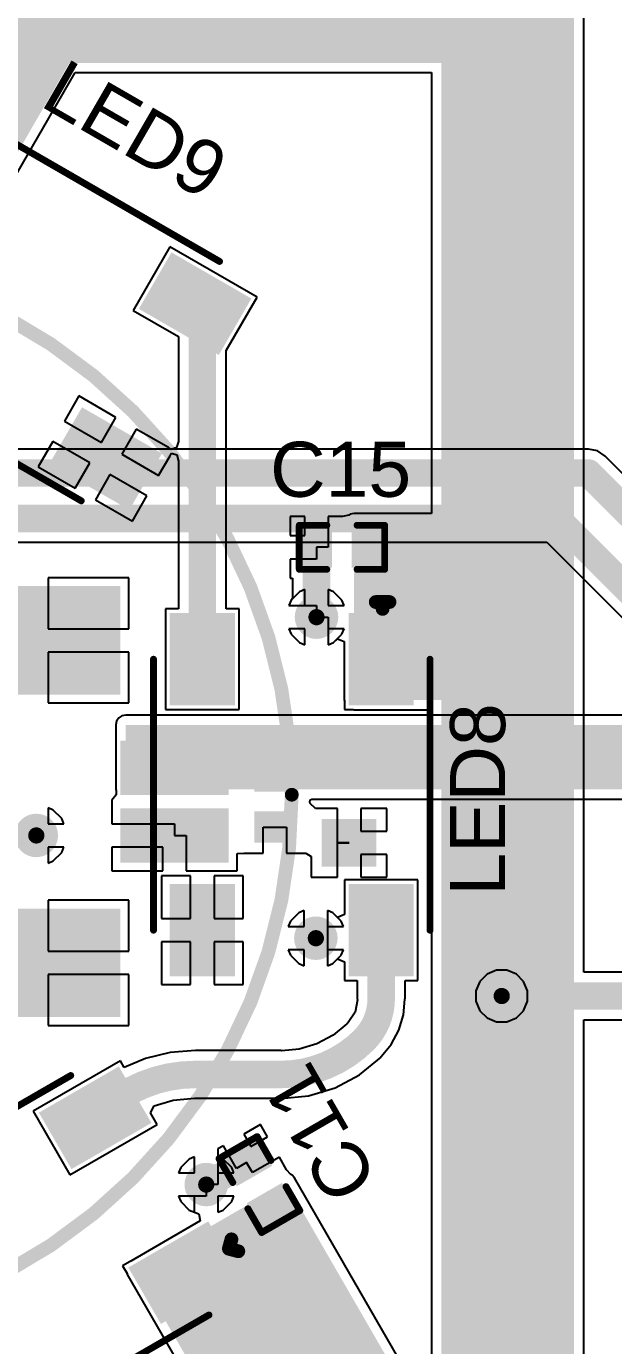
# Model space of a CAD drawing. Header units: millimetres. Extents: x -0.2 to 3.71, y -0.88 to 2.79.
# Drawn here: x 1.776 to 2.202, y 0.584 to 1.542 of the extents above; entities that cross this region are included whole.
import ezdxf

# ---------------------------------------------------------------- set-up
doc = ezdxf.new("R2010")
doc.units = ezdxf.units.MM
doc.header["$MEASUREMENT"] = 0
for name, color, linetype in [('BottomLayer', 5, 'Continuous'), ('BottomPaste', 16, 'Continuous'), ('BottomSolder', 6, 'Continuous'), ('Mechanical1', 6, 'Continuous'), ('TopLayer', 1, 'Continuous'), ('TopOverlay', 2, 'Continuous'), ('TopPaste', 8, 'Continuous'), ('TopSolder', 216, 'Continuous'), ('ViaHoleLayer', 16, 'Continuous')]:
    doc.layers.add(name, color=color, linetype=linetype)
doc.styles.add('Arial', font='', dxfattribs={"height": 0.2})
doc.styles.get('Arial').set_extended_font_data('Arial')

# ---------------------------------------------------------------- blocks, each defined once
blk = doc.blocks.new('WS2812B_XF02_W_27')
at = {"layer": 'TopLayer'}
for points in [[(-0.12795, 0.08465), (-0.0689, 0.08465), (-0.0689, 0.04528), (-0.12795, 0.04528)], [(0.12795, 0.04528), (0.0689, 0.04528), (0.0689, 0.08465), (0.12795, 0.08465)], [(-0.12795, -0.04528), (-0.0689, -0.04528), (-0.0689, -0.08465), (-0.12795, -0.08465)], [(0.0689, -0.04528), (0.12795, -0.04528), (0.12795, -0.08465), (0.0689, -0.08465)]]:
    blk.add_hatch(color=1, dxfattribs=at).paths.add_polyline_path(points)
at = {"layer": 'TopPaste'}
for points in [[(-0.12795, 0.08465), (-0.0689, 0.08465), (-0.0689, 0.04528), (-0.12795, 0.04528)], [(0.12795, 0.04528), (0.0689, 0.04528), (0.0689, 0.08465), (0.12795, 0.08465)], [(-0.12795, -0.04528), (-0.0689, -0.04528), (-0.0689, -0.08465), (-0.12795, -0.08465)], [(0.0689, -0.04528), (0.12795, -0.04528), (0.12795, -0.08465), (0.0689, -0.08465)]]:
    blk.add_hatch(color=8, dxfattribs=at).paths.add_polyline_path(points)
at = {"layer": 'TopSolder'}
for points in [[(-0.13195, 0.08865), (-0.0649, 0.08865), (-0.0649, 0.04128), (-0.13195, 0.04128)], [(0.13195, 0.04128), (0.0649, 0.04128), (0.0649, 0.08865), (0.13195, 0.08865)], [(-0.13195, -0.04128), (-0.0649, -0.04128), (-0.0649, -0.08865), (-0.13195, -0.08865)], [(0.0649, -0.04128), (0.13195, -0.04128), (0.13195, -0.08865), (0.0649, -0.08865)]]:
    blk.add_hatch(color=216, dxfattribs=at).paths.add_polyline_path(points)
at = {"layer": 'TopOverlay'}
for points, const_width in [([(-0.09843, 0.10043), (0.09843, 0.10043)], 0.005), ([(-0.14, 0.061), (-0.14, 0.071)], 0.01), ([(-0.14, 0.071), (-0.135, 0.066)], 0.01), ([(-0.14, 0.061), (-0.135, 0.066)], 0.01), ([(-0.09843, -0.10043), (0.09843, -0.10043)], 0.005)]:
    blk.add_lwpolyline(points, dxfattribs=dict(at, const_width=const_width))
for points, const_width in [([(-0.09968, 0.10043, 1), (-0.09718, 0.10043, 1)], 0.0025), ([(0.09718, 0.10043, 1), (0.09968, 0.10043, 1)], 0.0025), ([(-0.1425, 0.071, 1), (-0.1375, 0.071, 1)], 0.005), ([(-0.1425, 0.071, 1), (-0.1375, 0.071, 1)], 0.005), ([(-0.1375, 0.066, 1), (-0.1325, 0.066, 1)], 0.005), ([(-0.1375, 0.066, 1), (-0.1325, 0.066, 1)], 0.005), ([(-0.1425, 0.061, 1), (-0.1375, 0.061, 1)], 0.005), ([(-0.1425, 0.061, 1), (-0.1375, 0.061, 1)], 0.005), ([(-0.09968, -0.10043, 1), (-0.09718, -0.10043, 1)], 0.0025), ([(0.09718, -0.10043, 1), (0.09968, -0.10043, 1)], 0.0025)]:
    blk.add_lwpolyline(points, format="xyb", close=True, dxfattribs=dict(at, const_width=const_width))
blk = doc.blocks.new('WS2812B_XF02_W_28')
at = {"layer": 'TopLayer'}
for points in [[(-0.12795, 0.08465), (-0.0689, 0.08465), (-0.0689, 0.04528), (-0.12795, 0.04528)], [(0.12795, 0.04528), (0.0689, 0.04528), (0.0689, 0.08465), (0.12795, 0.08465)], [(-0.12795, -0.04528), (-0.0689, -0.04528), (-0.0689, -0.08465), (-0.12795, -0.08465)], [(0.0689, -0.04528), (0.12795, -0.04528), (0.12795, -0.08465), (0.0689, -0.08465)]]:
    blk.add_hatch(color=1, dxfattribs=at).paths.add_polyline_path(points)
at = {"layer": 'TopPaste'}
for points in [[(-0.12795, 0.08465), (-0.0689, 0.08465), (-0.0689, 0.04528), (-0.12795, 0.04528)], [(0.12795, 0.04528), (0.0689, 0.04528), (0.0689, 0.08465), (0.12795, 0.08465)], [(-0.12795, -0.04528), (-0.0689, -0.04528), (-0.0689, -0.08465), (-0.12795, -0.08465)], [(0.0689, -0.04528), (0.12795, -0.04528), (0.12795, -0.08465), (0.0689, -0.08465)]]:
    blk.add_hatch(color=8, dxfattribs=at).paths.add_polyline_path(points)
at = {"layer": 'TopSolder'}
for points in [[(-0.13195, 0.08865), (-0.0649, 0.08865), (-0.0649, 0.04128), (-0.13195, 0.04128)], [(0.13195, 0.04128), (0.0649, 0.04128), (0.0649, 0.08865), (0.13195, 0.08865)], [(-0.13195, -0.04128), (-0.0649, -0.04128), (-0.0649, -0.08865), (-0.13195, -0.08865)], [(0.0649, -0.04128), (0.13195, -0.04128), (0.13195, -0.08865), (0.0649, -0.08865)]]:
    blk.add_hatch(color=216, dxfattribs=at).paths.add_polyline_path(points)
at = {"layer": 'TopOverlay'}
for points, const_width in [([(0.09843, 0.10043), (-0.09843, 0.10043)], 0.005), ([(-0.135, 0.066), (-0.14, 0.071)], 0.01), ([(-0.14, 0.061), (-0.14, 0.071)], 0.01), ([(-0.14, 0.061), (-0.135, 0.066)], 0.01), ([(0.09843, -0.10043), (-0.09843, -0.10043)], 0.005)]:
    blk.add_lwpolyline(points, dxfattribs=dict(at, const_width=const_width))
for points, const_width in [([(-0.09968, 0.10043, 1), (-0.09718, 0.10043, 1)], 0.0025), ([(0.09718, 0.10043, 1), (0.09968, 0.10043, 1)], 0.0025), ([(-0.1425, 0.071, 1), (-0.1375, 0.071, 1)], 0.005), ([(-0.1425, 0.071, 1), (-0.1375, 0.071, 1)], 0.005), ([(-0.1375, 0.066, 1), (-0.1325, 0.066, 1)], 0.005), ([(-0.1375, 0.066, 1), (-0.1325, 0.066, 1)], 0.005), ([(-0.1425, 0.061, 1), (-0.1375, 0.061, 1)], 0.005), ([(-0.1425, 0.061, 1), (-0.1375, 0.061, 1)], 0.005), ([(-0.09968, -0.10043, 1), (-0.09718, -0.10043, 1)], 0.0025), ([(0.09718, -0.10043, 1), (0.09968, -0.10043, 1)], 0.0025)]:
    blk.add_lwpolyline(points, format="xyb", close=True, dxfattribs=dict(at, const_width=const_width))
blk = doc.blocks.new('WS2812B_XF02_W_29')
at = {"layer": 'TopLayer'}
for points in [[(-0.12795, 0.08465), (-0.0689, 0.08465), (-0.0689, 0.04528), (-0.12795, 0.04528)], [(0.12795, 0.04528), (0.0689, 0.04528), (0.0689, 0.08465), (0.12795, 0.08465)], [(-0.12795, -0.04528), (-0.0689, -0.04528), (-0.0689, -0.08465), (-0.12795, -0.08465)], [(0.0689, -0.04528), (0.12795, -0.04528), (0.12795, -0.08465), (0.0689, -0.08465)]]:
    blk.add_hatch(color=1, dxfattribs=at).paths.add_polyline_path(points)
at = {"layer": 'TopPaste'}
for points in [[(-0.12795, 0.08465), (-0.0689, 0.08465), (-0.0689, 0.04528), (-0.12795, 0.04528)], [(0.12795, 0.04528), (0.0689, 0.04528), (0.0689, 0.08465), (0.12795, 0.08465)], [(-0.12795, -0.04528), (-0.0689, -0.04528), (-0.0689, -0.08465), (-0.12795, -0.08465)], [(0.0689, -0.04528), (0.12795, -0.04528), (0.12795, -0.08465), (0.0689, -0.08465)]]:
    blk.add_hatch(color=8, dxfattribs=at).paths.add_polyline_path(points)
at = {"layer": 'TopSolder'}
for points in [[(-0.13195, 0.08865), (-0.0649, 0.08865), (-0.0649, 0.04128), (-0.13195, 0.04128)], [(0.13195, 0.04128), (0.0649, 0.04128), (0.0649, 0.08865), (0.13195, 0.08865)], [(-0.13195, -0.04128), (-0.0649, -0.04128), (-0.0649, -0.08865), (-0.13195, -0.08865)], [(0.0649, -0.04128), (0.13195, -0.04128), (0.13195, -0.08865), (0.0649, -0.08865)]]:
    blk.add_hatch(color=216, dxfattribs=at).paths.add_polyline_path(points)
at = {"layer": 'TopOverlay'}
for points, const_width in [([(0.09843, 0.10043), (-0.09843, 0.10043)], 0.005), ([(-0.135, 0.066), (-0.14, 0.071)], 0.01), ([(-0.14, 0.061), (-0.14, 0.071)], 0.01), ([(-0.135, 0.066), (-0.14, 0.061)], 0.01), ([(0.09843, -0.10043), (-0.09843, -0.10043)], 0.005)]:
    blk.add_lwpolyline(points, dxfattribs=dict(at, const_width=const_width))
for points, const_width in [([(-0.09968, 0.10043, 1), (-0.09718, 0.10043, 1)], 0.0025), ([(0.09718, 0.10043, 1), (0.09968, 0.10043, 1)], 0.0025), ([(-0.1425, 0.071, 1), (-0.1375, 0.071, 1)], 0.005), ([(-0.1425, 0.071, 1), (-0.1375, 0.071, 1)], 0.005), ([(-0.1375, 0.066, 1), (-0.1325, 0.066, 1)], 0.005), ([(-0.1375, 0.066, 1), (-0.1325, 0.066, 1)], 0.005), ([(-0.1425, 0.061, 1), (-0.1375, 0.061, 1)], 0.005), ([(-0.1425, 0.061, 1), (-0.1375, 0.061, 1)], 0.005), ([(-0.09968, -0.10043, 1), (-0.09718, -0.10043, 1)], 0.0025), ([(0.09718, -0.10043, 1), (0.09968, -0.10043, 1)], 0.0025)]:
    blk.add_lwpolyline(points, format="xyb", close=True, dxfattribs=dict(at, const_width=const_width))
blk = doc.blocks.new('1_25_2PWB_B_36')
at = {"layer": 'BottomLayer'}
for points in [[(-0.15256, 0.10728), (-0.08169, 0.10728), (-0.08169, -0.00689), (-0.15256, -0.00689)], [(0.15256, -0.00689), (0.08169, -0.00689), (0.08169, 0.10728), (0.15256, 0.10728)], [(-0.04035, -0.01476), (-0.00886, -0.01476), (-0.00886, -0.08563), (-0.04035, -0.08563)], [(0.00886, -0.01476), (0.04035, -0.01476), (0.04035, -0.08563), (0.00886, -0.08563)]]:
    blk.add_hatch(color=5, dxfattribs=at).paths.add_polyline_path(points)
at = {"layer": 'BottomPaste'}
for points in [[(-0.15256, 0.10728), (-0.08169, 0.10728), (-0.08169, -0.00689), (-0.15256, -0.00689)], [(0.15256, -0.00689), (0.08169, -0.00689), (0.08169, 0.10728), (0.15256, 0.10728)], [(-0.04035, -0.01476), (-0.00886, -0.01476), (-0.00886, -0.08563), (-0.04035, -0.08563)], [(0.00886, -0.01476), (0.04035, -0.01476), (0.04035, -0.08563), (0.00886, -0.08563)]]:
    blk.add_hatch(color=16, dxfattribs=at).paths.add_polyline_path(points)
at = {"layer": 'BottomSolder'}
for points in [[(-0.15656, 0.11128), (-0.07769, 0.11128), (-0.07769, -0.01089), (-0.15656, -0.01089)], [(0.15656, -0.01089), (0.07769, -0.01089), (0.07769, 0.11128), (0.15656, 0.11128)], [(-0.04435, -0.01076), (-0.00486, -0.01076), (-0.00486, -0.08963), (-0.04435, -0.08963)], [(0.00486, -0.01076), (0.04435, -0.01076), (0.04435, -0.08963), (0.00486, -0.08963)]]:
    blk.add_hatch(color=6, dxfattribs=at).paths.add_polyline_path(points)
blk = doc.blocks.new('C___0402_47')
at = {"layer": 'TopLayer'}
for points in [[(-0.0275, -0.0125), (-0.0275, 0.0125), (-0.0095, 0.0125), (-0.0095, -0.0125)], [(0.0095, -0.0125), (0.0095, 0.0125), (0.0275, 0.0125), (0.0275, -0.0125)]]:
    blk.add_hatch(color=1, dxfattribs=at).paths.add_polyline_path(points)
at = {"layer": 'TopPaste'}
for points in [[(-0.0275, -0.0125), (-0.0275, 0.0125), (-0.0095, 0.0125), (-0.0095, -0.0125)], [(0.0095, -0.0125), (0.0095, 0.0125), (0.0275, 0.0125), (0.0275, -0.0125)]]:
    blk.add_hatch(color=8, dxfattribs=at).paths.add_polyline_path(points)
at = {"layer": 'TopSolder'}
for points in [[(-0.02986, -0.01486), (-0.02986, 0.01486), (-0.00714, 0.01486), (-0.00714, -0.01486)], [(0.00714, -0.01486), (0.00714, 0.01486), (0.02986, 0.01486), (0.02986, -0.01486)]]:
    blk.add_hatch(color=216, dxfattribs=at).paths.add_polyline_path(points)
at = {"layer": 'TopOverlay', "const_width": 0.005}
for points in [[(-0.031, -0.016), (-0.031, 0.016)], [(-0.031, 0.016), (-0.011, 0.016)], [(0.011, 0.016), (0.031, 0.016)], [(0.031, -0.016), (0.031, 0.016)], [(-0.031, -0.016), (-0.011, -0.016)], [(0.011, -0.016), (0.031, -0.016)]]:
    blk.add_lwpolyline(points, dxfattribs=at)
at = {"layer": 'TopOverlay', "const_width": 0.0025}
for points in [[(-0.03225, 0.016, 1), (-0.02975, 0.016, 1)], [(-0.03225, 0.016, 1), (-0.02975, 0.016, 1)], [(-0.01225, 0.016, 1), (-0.00975, 0.016, 1)], [(0.00975, 0.016, 1), (0.01225, 0.016, 1)], [(0.02975, 0.016, 1), (0.03225, 0.016, 1)], [(0.02975, 0.016, 1), (0.03225, 0.016, 1)], [(-0.03225, -0.016, 1), (-0.02975, -0.016, 1)], [(-0.03225, -0.016, 1), (-0.02975, -0.016, 1)], [(-0.01225, -0.016, 1), (-0.00975, -0.016, 1)], [(0.00975, -0.016, 1), (0.01225, -0.016, 1)], [(0.02975, -0.016, 1), (0.03225, -0.016, 1)], [(0.02975, -0.016, 1), (0.03225, -0.016, 1)]]:
    blk.add_lwpolyline(points, format="xyb", close=True, dxfattribs=at)
blk = doc.blocks.new('C___0402_51')
at = {"layer": 'TopLayer'}
for points in [[(-0.0275, -0.0125), (-0.0275, 0.0125), (-0.0095, 0.0125), (-0.0095, -0.0125)], [(0.0095, -0.0125), (0.0095, 0.0125), (0.0275, 0.0125), (0.0275, -0.0125)]]:
    blk.add_hatch(color=1, dxfattribs=at).paths.add_polyline_path(points)
at = {"layer": 'TopPaste'}
for points in [[(-0.0275, -0.0125), (-0.0275, 0.0125), (-0.0095, 0.0125), (-0.0095, -0.0125)], [(0.0095, -0.0125), (0.0095, 0.0125), (0.0275, 0.0125), (0.0275, -0.0125)]]:
    blk.add_hatch(color=8, dxfattribs=at).paths.add_polyline_path(points)
at = {"layer": 'TopSolder'}
for points in [[(-0.02986, -0.01486), (-0.02986, 0.01486), (-0.00714, 0.01486), (-0.00714, -0.01486)], [(0.00714, -0.01486), (0.00714, 0.01486), (0.02986, 0.01486), (0.02986, -0.01486)]]:
    blk.add_hatch(color=216, dxfattribs=at).paths.add_polyline_path(points)
at = {"layer": 'TopOverlay', "const_width": 0.005}
for points in [[(-0.031, -0.016), (-0.031, 0.016)], [(-0.031, 0.016), (-0.011, 0.016)], [(0.011, 0.016), (0.031, 0.016)], [(0.031, -0.016), (0.031, 0.016)], [(-0.031, -0.016), (-0.011, -0.016)], [(0.011, -0.016), (0.031, -0.016)]]:
    blk.add_lwpolyline(points, dxfattribs=at)
at = {"layer": 'TopOverlay', "const_width": 0.0025}
for points in [[(-0.03225, 0.016, 1), (-0.02975, 0.016, 1)], [(-0.03225, 0.016, 1), (-0.02975, 0.016, 1)], [(-0.01225, 0.016, 1), (-0.00975, 0.016, 1)], [(0.00975, 0.016, 1), (0.01225, 0.016, 1)], [(0.02975, 0.016, 1), (0.03225, 0.016, 1)], [(0.02975, 0.016, 1), (0.03225, 0.016, 1)], [(-0.03225, -0.016, 1), (-0.02975, -0.016, 1)], [(-0.03225, -0.016, 1), (-0.02975, -0.016, 1)], [(-0.01225, -0.016, 1), (-0.00975, -0.016, 1)], [(0.00975, -0.016, 1), (0.01225, -0.016, 1)], [(0.02975, -0.016, 1), (0.03225, -0.016, 1)], [(0.02975, -0.016, 1), (0.03225, -0.016, 1)]]:
    blk.add_lwpolyline(points, format="xyb", close=True, dxfattribs=at)
blk = doc.blocks.new('C___0603_B_58')
at = {"layer": 'BottomLayer'}
for points in [[(-0.045, -0.0175), (-0.045, 0.0175), (-0.015, 0.0175), (-0.015, -0.0175)], [(0.015, -0.0175), (0.015, 0.0175), (0.045, 0.0175), (0.045, -0.0175)]]:
    blk.add_hatch(color=5, dxfattribs=at).paths.add_polyline_path(points)
at = {"layer": 'BottomPaste'}
for points in [[(-0.045, -0.0175), (-0.045, 0.0175), (-0.015, 0.0175), (-0.015, -0.0175)], [(0.015, -0.0175), (0.015, 0.0175), (0.045, 0.0175), (0.045, -0.0175)]]:
    blk.add_hatch(color=16, dxfattribs=at).paths.add_polyline_path(points)
at = {"layer": 'BottomSolder'}
for points in [[(-0.04736, -0.01986), (-0.04736, 0.01986), (-0.01264, 0.01986), (-0.01264, -0.01986)], [(0.01264, -0.01986), (0.01264, 0.01986), (0.04736, 0.01986), (0.04736, -0.01986)]]:
    blk.add_hatch(color=6, dxfattribs=at).paths.add_polyline_path(points)
blk = doc.blocks.new('C___0402_B_60')
at = {"layer": 'BottomLayer'}
for points in [[(-0.0095, 0.0125), (-0.0095, -0.0125), (-0.0275, -0.0125), (-0.0275, 0.0125)], [(0.0275, 0.0125), (0.0275, -0.0125), (0.0095, -0.0125), (0.0095, 0.0125)]]:
    blk.add_hatch(color=5, dxfattribs=at).paths.add_polyline_path(points)
at = {"layer": 'BottomPaste'}
for points in [[(-0.0095, 0.0125), (-0.0095, -0.0125), (-0.0275, -0.0125), (-0.0275, 0.0125)], [(0.0275, 0.0125), (0.0275, -0.0125), (0.0095, -0.0125), (0.0095, 0.0125)]]:
    blk.add_hatch(color=16, dxfattribs=at).paths.add_polyline_path(points)
at = {"layer": 'BottomSolder'}
for points in [[(-0.00714, 0.01486), (-0.00714, -0.01486), (-0.02986, -0.01486), (-0.02986, 0.01486)], [(0.02986, 0.01486), (0.02986, -0.01486), (0.00714, -0.01486), (0.00714, 0.01486)]]:
    blk.add_hatch(color=6, dxfattribs=at).paths.add_polyline_path(points)

msp = doc.modelspace()

# ---------------------------------------------------------------- hatches: boundary and pattern name
at = {"layer": 'BottomLayer'}
h = msp.add_hatch(color=5, dxfattribs=at)
edge = h.paths.add_edge_path()
edge.add_arc((1.98648, 1.11325), 0.01181, 0, 360)
msp.add_hatch(color=5, dxfattribs=at).paths.add_polyline_path([(1.84791, 0.98811), (2.26, 0.98811), (2.26, 1.035), (1.84791, 1.035)])
h = msp.add_hatch(color=5, dxfattribs=at)
edge = h.paths.add_edge_path()
edge.add_arc((1.78295, 0.95465), 0.01181, 0, 360)
h = msp.add_hatch(color=5, dxfattribs=at)
edge = h.paths.add_edge_path()
edge.add_arc((1.986, 0.88), 0.01181, 0, 360)
h = msp.add_hatch(color=5, dxfattribs=at)
edge = h.paths.add_edge_path()
edge.add_arc((2.121, 0.838), 0.01181, 0, 360)
h = msp.add_hatch(color=5, dxfattribs=at)
edge = h.paths.add_edge_path()
edge.add_arc((1.90639, 0.701), 0.01181, 0, 360)
at = {"layer": 'BottomSolder'}
h = msp.add_hatch(color=6, dxfattribs=at)
edge = h.paths.add_edge_path()
edge.add_arc((1.98648, 1.11325), 0.01581, 0, 360)
h = msp.add_hatch(color=6, dxfattribs=at)
edge = h.paths.add_edge_path()
edge.add_arc((1.78295, 0.95465), 0.01581, 0, 360)
h = msp.add_hatch(color=6, dxfattribs=at)
edge = h.paths.add_edge_path()
edge.add_arc((1.986, 0.88), 0.01581, 0, 360)
h = msp.add_hatch(color=6, dxfattribs=at)
edge = h.paths.add_edge_path()
edge.add_arc((2.121, 0.838), 0.01581, 0, 360)
h = msp.add_hatch(color=6, dxfattribs=at)
edge = h.paths.add_edge_path()
edge.add_arc((1.90639, 0.701), 0.01581, 0, 360)
at = {"layer": 'TopLayer'}
for points in [[(0.951, 1.516), (2.17361, 1.516), (2.17361, 1.595), (0.951, 1.595)], [(2.07711, 0.40825), (2.17361, 0.40825), (2.17361, 1.595), (2.07711, 1.595)], [(1.62994, 1.47321), (1.74421, 1.40724), (1.807, 1.516), (1.69274, 1.58197)], [(2.17361, 1.1815), (2.01378, 1.1815), (2.01378, 1.05315), (2.17361, 1.05315)], [(2.09294, 0.4795), (1.96433, 0.70226), (1.85525, 0.63928), (1.98386, 0.41652)]]:
    msp.add_hatch(color=1, dxfattribs=at).paths.add_polyline_path(points)
h = msp.add_hatch(color=1, dxfattribs=at)
edge = h.paths.add_edge_path()
edge.add_arc((1.98648, 1.11325), 0.01181, 0, 360)
h = msp.add_hatch(color=1, dxfattribs=at)
edge = h.paths.add_edge_path()
edge.add_arc((1.78295, 0.95465), 0.01181, 0, 360)
h = msp.add_hatch(color=1, dxfattribs=at)
edge = h.paths.add_edge_path()
edge.add_arc((1.986, 0.88), 0.01181, 0, 360)
h = msp.add_hatch(color=1, dxfattribs=at)
edge = h.paths.add_edge_path()
edge.add_arc((2.121, 0.838), 0.01181, 0, 360)
h = msp.add_hatch(color=1, dxfattribs=at)
edge = h.paths.add_edge_path()
edge.add_arc((1.90639, 0.701), 0.01181, 0, 360)
at = {"layer": 'TopSolder'}
h = msp.add_hatch(color=216, dxfattribs=at)
edge = h.paths.add_edge_path()
edge.add_arc((1.98648, 1.11325), 0.01581, 0, 360)
h = msp.add_hatch(color=216, dxfattribs=at)
edge = h.paths.add_edge_path()
edge.add_arc((1.78295, 0.95465), 0.01581, 0, 360)
h = msp.add_hatch(color=216, dxfattribs=at)
edge = h.paths.add_edge_path()
edge.add_arc((1.986, 0.88), 0.01581, 0, 360)
h = msp.add_hatch(color=216, dxfattribs=at)
edge = h.paths.add_edge_path()
edge.add_arc((2.121, 0.838), 0.01581, 0, 360)
h = msp.add_hatch(color=216, dxfattribs=at)
edge = h.paths.add_edge_path()
edge.add_arc((1.90639, 0.701), 0.01581, 0, 360)
at = {"layer": 'ViaHoleLayer'}
h = msp.add_hatch(color=16, dxfattribs=at)
edge = h.paths.add_edge_path()
edge.add_arc((1.98648, 1.11325), 0.00591, 0, 360)
h = msp.add_hatch(color=16, dxfattribs=at)
edge = h.paths.add_edge_path()
edge.add_arc((1.78295, 0.95465), 0.00591, 0, 360)
h = msp.add_hatch(color=16, dxfattribs=at)
edge = h.paths.add_edge_path()
edge.add_arc((1.986, 0.88), 0.00591, 0, 360)
h = msp.add_hatch(color=16, dxfattribs=at)
edge = h.paths.add_edge_path()
edge.add_arc((2.121, 0.838), 0.00591, 0, 360)
h = msp.add_hatch(color=16, dxfattribs=at)
edge = h.paths.add_edge_path()
edge.add_arc((1.90639, 0.701), 0.00591, 0, 360)

# ---------------------------------------------------------------- linework, layer by layer
at = {"layer": 'BottomLayer'}
for p, q in [((2.184, 1.23533), (1.71431, 1.23533)), ((2.19063, 1.23401), (2.184, 1.23533)), ((2.19626, 1.23026), (2.19063, 1.23401)), ((2.36993, 1.05658), (2.19626, 1.23026)), ((1.578, 1.16767), (2.15374, 1.16767)), ((2.15374, 1.16767), (2.27465, 1.04676)), ((1.85004, 1.14181), (1.79145, 1.14181)), ((1.79145, 1.14181), (1.79145, 1.10488)), ((1.85004, 1.10488), (1.85004, 1.14181)), ((1.97412, 1.13174), (1.96799, 1.1256)), ((1.97798, 1.13333), (1.97412, 1.13174)), ((1.97798, 1.12175), (1.97798, 1.13333)), ((1.99883, 1.13174), (1.99498, 1.13333)), ((1.99498, 1.13333), (1.99498, 1.12175)), ((2.00497, 1.1256), (1.99883, 1.13174)), ((1.96799, 1.1256), (1.96639, 1.12175)), ((1.96639, 1.12175), (1.97798, 1.12175)), ((1.99498, 1.12175), (2.00657, 1.12175)), ((2.00657, 1.12175), (2.00497, 1.1256)), ((1.79145, 1.10488), (1.85004, 1.10488)), ((1.97798, 1.10475), (1.96639, 1.10475)), ((1.96639, 1.10475), (1.96799, 1.10089)), ((1.97798, 1.09316), (1.97798, 1.10475)), ((2.00657, 1.10475), (1.99498, 1.10475)), ((1.99498, 1.10475), (1.99498, 1.09316)), ((2.00497, 1.10089), (2.00657, 1.10475)), ((1.96799, 1.10089), (1.97412, 1.09476)), ((1.97412, 1.09476), (1.97798, 1.09316)), ((1.99498, 1.09316), (1.99883, 1.09476)), ((1.99883, 1.09476), (2.00497, 1.10089)), ((1.85004, 1.08788), (1.79145, 1.08788)), ((1.79145, 1.08788), (1.79145, 1.05095)), ((1.85004, 1.05095), (1.85004, 1.08788)), ((1.79145, 1.05095), (1.85004, 1.05095)), ((1.84132, 1.03773), (1.84078, 1.035)), ((1.84287, 1.04005), (1.84132, 1.03773)), ((1.84518, 1.04159), (1.84287, 1.04005)), ((1.84791, 1.04214), (1.84518, 1.04159)), ((2.27274, 1.04214), (1.84791, 1.04214)), ((1.84078, 1.035), (1.84078, 0.98811)), ((1.84078, 0.98811), (1.84092, 0.98742)), ((1.84092, 0.98742), (1.84092, 0.98415)), ((1.84092, 0.98415), (1.83791, 0.98039)), ((1.83791, 0.98039), (1.83791, 0.97735)), ((1.98154, 0.97879), (1.9818, 0.98061)), ((1.98195, 0.97791), (1.98154, 0.97879)), ((1.9818, 0.98061), (1.98315, 0.98097)), ((1.98583, 0.97425), (1.98195, 0.97791)), ((1.98315, 0.98097), (2.22686, 0.98097)), ((1.79531, 0.97314), (1.79145, 0.97473)), ((1.79145, 0.97473), (1.79145, 0.96315)), ((1.80144, 0.967), (1.79531, 0.97314)), ((1.83791, 0.97735), (1.83791, 0.96315)), ((2.00165, 0.97425), (1.98583, 0.97425)), ((2.00165, 0.94925), (2.00165, 0.97425)), ((2.03765, 0.97425), (2.01865, 0.97425)), ((2.01865, 0.97425), (2.01865, 0.95775)), ((2.03765, 0.95775), (2.03765, 0.97425)), ((1.79145, 0.96315), (1.80304, 0.96315)), ((1.80304, 0.96315), (1.80144, 0.967)), ((1.83791, 0.96315), (1.88335, 0.96315)), ((1.88335, 0.96315), (1.88335, 0.95465)), ((1.94765, 0.94175), (1.94765, 0.96075)), ((1.94765, 0.96075), (1.96465, 0.96075)), ((1.96465, 0.96075), (1.96465, 0.94175)), ((1.88335, 0.95465), (1.89185, 0.95465)), ((1.89185, 0.95465), (1.89185, 0.9289)), ((2.00165, 0.92425), (2.00165, 0.94925)), ((2.00165, 0.94925), (2.01015, 0.94925)), ((2.01015, 0.94925), (2.00165, 0.94925)), ((2.01015, 0.94925), (2.01015, 0.94925)), ((2.01865, 0.95775), (2.03765, 0.95775)), ((1.80304, 0.94615), (1.79145, 0.94615)), ((1.79145, 0.94615), (1.79145, 0.93456)), ((1.79531, 0.93616), (1.80144, 0.94229)), ((1.80144, 0.94229), (1.80304, 0.94615)), ((1.87485, 0.94615), (1.83791, 0.94615)), ((1.83791, 0.94615), (1.83791, 0.9289)), ((1.87485, 0.9289), (1.87485, 0.94615)), ((1.92878, 0.94144), (1.93365, 0.94175)), ((1.92878, 0.9289), (1.92878, 0.94144)), ((1.93365, 0.94175), (1.93378, 0.94175)), ((1.93378, 0.94175), (1.94765, 0.94175)), ((1.96465, 0.94175), (1.97765, 0.94175)), ((1.97765, 0.94175), (1.97865, 0.94175)), ((1.97865, 0.94175), (1.98265, 0.93934)), ((1.98265, 0.93934), (1.98265, 0.92425)), ((2.03765, 0.94075), (2.01865, 0.94075)), ((2.01865, 0.94075), (2.01865, 0.92425)), ((2.03765, 0.92425), (2.03765, 0.94075)), ((1.79145, 0.93456), (1.79531, 0.93616)), ((1.83791, 0.9289), (1.87485, 0.9289)), ((1.89185, 0.9289), (1.92878, 0.9289)), ((1.98265, 0.92425), (2.00165, 0.92425)), ((2.01865, 0.92425), (2.03765, 0.92425)), ((1.85004, 0.90756), (1.79145, 0.90756)), ((1.79145, 0.90756), (1.79145, 0.87063)), ((1.85004, 0.87063), (1.85004, 0.90756)), ((1.96751, 0.89235), (1.96591, 0.8885)), ((1.97365, 0.89849), (1.96751, 0.89235)), ((1.9775, 0.90009), (1.97365, 0.89849)), ((1.9775, 0.8885), (1.9775, 0.90009)), ((1.99835, 0.89849), (1.9945, 0.90009)), ((1.9945, 0.90009), (1.9945, 0.8885)), ((2.00449, 0.89235), (1.99835, 0.89849)), ((2.00609, 0.8885), (2.00449, 0.89235)), ((1.96591, 0.8885), (1.9775, 0.8885)), ((1.9945, 0.8885), (2.00609, 0.8885)), ((1.79145, 0.87063), (1.85004, 0.87063)), ((1.9775, 0.8715), (1.96591, 0.8715)), ((1.96591, 0.8715), (1.96751, 0.86765)), ((1.96751, 0.86765), (1.97365, 0.86151)), ((1.9775, 0.85991), (1.9775, 0.8715)), ((2.00609, 0.8715), (1.9945, 0.8715)), ((1.9945, 0.8715), (1.9945, 0.85991)), ((1.99835, 0.86151), (2.00449, 0.86765)), ((2.00449, 0.86765), (2.00609, 0.8715)), ((1.85004, 0.85363), (1.79145, 0.85363)), ((1.79145, 0.85363), (1.79145, 0.81669)), ((1.85004, 0.81669), (1.85004, 0.85363)), ((1.97365, 0.86151), (1.9775, 0.85991)), ((1.9945, 0.85991), (1.99835, 0.86151)), ((2.11034, 0.85395), (2.10505, 0.84866)), ((2.11726, 0.85681), (2.11034, 0.85395)), ((2.12474, 0.85681), (2.11726, 0.85681)), ((2.13166, 0.85395), (2.12474, 0.85681)), ((2.13695, 0.84866), (2.13166, 0.85395)), ((2.10505, 0.84866), (2.10219, 0.84174)), ((2.13981, 0.84174), (2.13695, 0.84866)), ((2.10219, 0.84174), (2.10219, 0.83426)), ((2.10219, 0.83426), (2.10505, 0.82734)), ((2.13695, 0.82734), (2.13981, 0.83426)), ((2.13981, 0.83426), (2.13981, 0.84174)), ((2.10505, 0.82734), (2.11034, 0.82205)), ((2.13166, 0.82205), (2.13695, 0.82734)), ((1.79145, 0.81669), (1.85004, 0.81669)), ((2.11034, 0.82205), (2.11726, 0.81919)), ((2.11726, 0.81919), (2.12474, 0.81919)), ((2.12474, 0.81919), (2.13166, 0.82205)), ((1.89404, 0.71949), (1.8879, 0.71335)), ((1.89789, 0.72109), (1.89404, 0.71949)), ((1.89789, 0.7095), (1.89789, 0.72109)), ((1.91874, 0.71949), (1.91489, 0.72109)), ((1.91489, 0.72109), (1.91489, 0.7095)), ((1.92488, 0.71335), (1.91874, 0.71949)), ((1.8879, 0.71335), (1.8863, 0.7095)), ((1.8863, 0.7095), (1.89789, 0.7095)), ((1.91489, 0.7095), (1.92648, 0.7095)), ((1.92648, 0.7095), (1.92488, 0.71335)), ((1.89789, 0.6925), (1.8863, 0.6925)), ((1.8863, 0.6925), (1.8879, 0.68865)), ((1.89789, 0.68091), (1.89789, 0.6925)), ((1.92648, 0.6925), (1.91489, 0.6925)), ((1.91489, 0.6925), (1.91489, 0.68091)), ((1.92488, 0.68865), (1.92648, 0.6925)), ((1.8879, 0.68865), (1.89404, 0.68251)), ((1.89404, 0.68251), (1.89789, 0.68091)), ((1.91489, 0.68091), (1.91874, 0.68251)), ((1.91874, 0.68251), (1.92488, 0.68865))]:
    msp.add_line(p, q, dxfattribs=at)
at = {"layer": 'BottomLayer', "const_width": 0.02}
for points in [[(1.707, 1.218), (2.184, 1.218)], [(2.184, 1.218), (2.36275, 1.03925)], [(1.578, 1.185), (2.16092, 1.185)], [(2.16092, 1.185), (2.37272, 0.9732)]]:
    msp.add_lwpolyline(points, dxfattribs=at)
at = {"layer": 'BottomLayer', "const_width": 0.01}
for points in [[(2.179, 1.218, 1), (2.189, 1.218, 1)], [(2.179, 1.218, 1), (2.189, 1.218, 1)], [(2.15592, 1.185, 1), (2.16592, 1.185, 1)], [(2.15592, 1.185, 1), (2.16592, 1.185, 1)]]:
    msp.add_lwpolyline(points, format="xyb", close=True, dxfattribs=at)
at = {"layer": 'Mechanical1'}
for points, const_width in [([(1.9685, 0.98425, 1), (1.1811, 0.98425, 1)], 0.01), ([(1.966, 0.98425, 1), (1.971, 0.98425, 1)], 0.005)]:
    msp.add_lwpolyline(points, format="xyb", close=True, dxfattribs=dict(at, const_width=const_width))
at = {"layer": 'TopLayer'}
for p, q in [((2.18075, 0.85533), (2.18075, 1.595)), ((1.75039, 1.40367), (1.81112, 1.50886)), ((1.81112, 1.50886), (2.06998, 1.50886)), ((2.06998, 1.50886), (2.06998, 1.18864)), ((1.88002, 1.38237), (1.85333, 1.33615)), ((1.94328, 1.34584), (1.88002, 1.38237)), ((1.92088, 1.30703), (1.94328, 1.34584)), ((1.85333, 1.33615), (1.88621, 1.31717)), ((1.88621, 1.31717), (1.88621, 1.24094)), ((1.92088, 1.1192), (1.92088, 1.30703)), ((1.81396, 1.27395), (1.80337, 1.2556)), ((1.84083, 1.25844), (1.81396, 1.27395)), ((1.83024, 1.24009), (1.84083, 1.25844)), ((1.80337, 1.2556), (1.83024, 1.24009)), ((1.85555, 1.24994), (1.84496, 1.23159)), ((1.87896, 1.23642), (1.85555, 1.24994)), ((1.79487, 1.24088), (1.78427, 1.22254)), ((1.82174, 1.22537), (1.79487, 1.24088)), ((1.88482, 1.23653), (1.88121, 1.23512)), ((1.88621, 1.24094), (1.88482, 1.23653)), ((1.88482, 1.23653), (1.88482, 1.23653)), ((1.88482, 1.23653), (1.88482, 1.23653)), ((1.84496, 1.23159), (1.87183, 1.21608)), ((1.87183, 1.21608), (1.88017, 1.23052)), ((1.88121, 1.23512), (1.87896, 1.23642)), ((1.88017, 1.23052), (1.88121, 1.23232)), ((1.88121, 1.23232), (1.88511, 1.23128)), ((1.88511, 1.23128), (1.88511, 1.23128)), ((1.88511, 1.23128), (1.88511, 1.23128)), ((1.88511, 1.23128), (1.88621, 1.22668)), ((1.78427, 1.22254), (1.81114, 1.20702)), ((1.81114, 1.20702), (1.82174, 1.22537)), ((1.88621, 1.22668), (1.88621, 1.1192)), ((1.83646, 1.21687), (1.82587, 1.19852)), ((1.86333, 1.20135), (1.83646, 1.21687)), ((1.82587, 1.19852), (1.85274, 1.18301)), ((1.85274, 1.18301), (1.86333, 1.20135)), ((2.01378, 1.18864), (2.01105, 1.18809)), ((2.06998, 1.18864), (2.01378, 1.18864)), ((1.97796, 1.1865), (1.96746, 1.1865)), ((1.96746, 1.1865), (1.96746, 1.1725)), ((1.97796, 1.1725), (1.97796, 1.1865)), ((2.00546, 1.1865), (1.99496, 1.1865)), ((1.99496, 1.1865), (1.99496, 1.164)), ((2.01007, 1.18744), (2.00546, 1.1865)), ((2.00546, 1.1865), (2.00546, 1.1865)), ((2.01105, 1.18809), (2.01007, 1.18744)), ((1.96746, 1.1725), (1.97796, 1.1725)), ((1.99496, 1.164), (1.98646, 1.164)), ((1.98646, 1.164), (1.98646, 1.1555)), ((1.98646, 1.1555), (1.96746, 1.1555)), ((1.96746, 1.1555), (1.96746, 1.1415)), ((1.96746, 1.1415), (1.96914, 1.1415)), ((1.96914, 1.1415), (1.96914, 1.12676)), ((1.96799, 1.1256), (1.96639, 1.12175)), ((1.96639, 1.12175), (1.98648, 1.12175)), ((1.96914, 1.12676), (1.96799, 1.1256)), ((1.98648, 1.12175), (1.98648, 1.11325)), ((1.88621, 1.1192), (1.87686, 1.1192)), ((1.87686, 1.1192), (1.87686, 1.04615)), ((1.93023, 1.1192), (1.92088, 1.1192)), ((1.93023, 1.04615), (1.93023, 1.1192)), ((1.98648, 1.11325), (1.99498, 1.11325)), ((1.99498, 1.11325), (1.99498, 1.09316)), ((1.97798, 1.10475), (1.96639, 1.10475)), ((1.96639, 1.10475), (1.96799, 1.10089)), ((1.97798, 1.09316), (1.97798, 1.10475)), ((1.96799, 1.10089), (1.97412, 1.09476)), ((1.97412, 1.09476), (1.97798, 1.09316)), ((1.99498, 1.09316), (1.99883, 1.09476)), ((1.99883, 1.09476), (2.00164, 1.09757)), ((2.00164, 1.09757), (2.00664, 1.09549)), ((2.00664, 1.09549), (2.00664, 1.05315)), ((1.87686, 1.04615), (1.93023, 1.04615)), ((2.00664, 1.05315), (2.00678, 1.05246)), ((2.00678, 1.05246), (2.00678, 1.04615)), ((2.00678, 1.04615), (2.01309, 1.04615)), ((2.01309, 1.04615), (2.01378, 1.04601)), ((2.01378, 1.04601), (2.06998, 1.04601)), ((2.06998, 1.04601), (2.06998, 0.54322)), ((1.79531, 0.97314), (1.79145, 0.97473)), ((1.79145, 0.97473), (1.79145, 0.96315)), ((1.80144, 0.967), (1.79531, 0.97314)), ((1.79145, 0.96315), (1.80304, 0.96315)), ((1.80304, 0.96315), (1.80144, 0.967)), ((1.80304, 0.94615), (1.79145, 0.94615)), ((1.79145, 0.94615), (1.79145, 0.93456)), ((1.79531, 0.93616), (1.80144, 0.94229)), ((1.80144, 0.94229), (1.80304, 0.94615)), ((1.79145, 0.93456), (1.79531, 0.93616)), ((1.89504, 0.92535), (1.87386, 0.92535)), ((1.87386, 0.92535), (1.87386, 0.89433)), ((1.89504, 0.89433), (1.89504, 0.92535)), ((1.93323, 0.92535), (1.91204, 0.92535)), ((1.91204, 0.92535), (1.91204, 0.89433)), ((1.93323, 0.89433), (1.93323, 0.92535)), ((2.06015, 0.92235), (2.00678, 0.92235)), ((2.00678, 0.92235), (2.00678, 0.89714)), ((2.06015, 0.8493), (2.06015, 0.92235)), ((1.87386, 0.89433), (1.89504, 0.89433)), ((1.91204, 0.89433), (1.93323, 0.89433)), ((1.96751, 0.89235), (1.96591, 0.8885)), ((1.97365, 0.89849), (1.96751, 0.89235)), ((1.9775, 0.90009), (1.97365, 0.89849)), ((1.9775, 0.8885), (1.9775, 0.90009)), ((1.99835, 0.89849), (1.9945, 0.90009)), ((1.9945, 0.90009), (1.9945, 0.88)), ((2.00178, 0.89507), (1.99835, 0.89849)), ((2.00678, 0.89714), (2.00178, 0.89507)), ((1.96591, 0.8885), (1.9775, 0.8885)), ((1.89504, 0.87733), (1.87386, 0.87733)), ((1.87386, 0.87733), (1.87386, 0.8463)), ((1.89504, 0.8463), (1.89504, 0.87733)), ((1.93323, 0.87733), (1.91204, 0.87733)), ((1.91204, 0.87733), (1.91204, 0.8463)), ((1.93323, 0.8463), (1.93323, 0.87733)), ((1.9945, 0.88), (1.9945, 0.85991)), ((1.9775, 0.8715), (1.96591, 0.8715)), ((1.96591, 0.8715), (1.96751, 0.86765)), ((1.96751, 0.86765), (1.97365, 0.86151)), ((1.9775, 0.85991), (1.9775, 0.8715)), ((1.99835, 0.86151), (2.00178, 0.86493)), ((2.00178, 0.86493), (2.00678, 0.86286)), ((2.00678, 0.86286), (2.00678, 0.8493)), ((1.97365, 0.86151), (1.9775, 0.85991)), ((1.9945, 0.85991), (1.99835, 0.86151)), ((2.39869, 0.85533), (2.18075, 0.85533)), ((1.87386, 0.8463), (1.89504, 0.8463)), ((1.91204, 0.8463), (1.93323, 0.8463)), ((2.00678, 0.8493), (2.01613, 0.8493)), ((2.01613, 0.8493), (2.01613, 0.83609)), ((2.0508, 0.83609), (2.0508, 0.8493)), ((2.0508, 0.8493), (2.06015, 0.8493)), ((2.01629, 0.83528), (2.01451, 0.82632)), ((2.01613, 0.83609), (2.01629, 0.83528)), ((2.0496, 0.82442), (2.05071, 0.83565)), ((2.05071, 0.83565), (2.0508, 0.83609)), ((2.01451, 0.82632), (2.00943, 0.81872)), ((2.0462, 0.81319), (2.0496, 0.82442)), ((2.00844, 0.8178), (1.99853, 0.80966)), ((2.00874, 0.81826), (2.00844, 0.8178)), ((2.00943, 0.81872), (2.00874, 0.81826)), ((2.18075, 0.40825), (2.18075, 0.82067)), ((2.18075, 0.82067), (2.39869, 0.82067)), ((1.99853, 0.80966), (1.98674, 0.80336)), ((2.04067, 0.80284), (2.0462, 0.81319)), ((1.88025, 0.79692), (1.86234, 0.79262)), ((1.89861, 0.79836), (1.88025, 0.79692)), ((1.89861, 0.79833), (1.89861, 0.79836)), ((1.96064, 0.79833), (1.89861, 0.79833)), ((1.96119, 0.79823), (1.96064, 0.79833)), ((1.97395, 0.79948), (1.96119, 0.79823)), ((1.98674, 0.80336), (1.97395, 0.79948)), ((2.03351, 0.79412), (2.04067, 0.80284)), ((1.84399, 0.79089), (1.78072, 0.75436)), ((1.84673, 0.78615), (1.84399, 0.79089)), ((1.86234, 0.79262), (1.84673, 0.78615)), ((2.01779, 0.78084), (2.03337, 0.79363)), ((2.03326, 0.79374), (2.03351, 0.79412)), ((2.03337, 0.79363), (2.03326, 0.79374)), ((2, 0.77133), (2.01779, 0.78084)), ((1.98071, 0.76548), (2, 0.77133)), ((1.86584, 0.75305), (1.86868, 0.75813)), ((1.86868, 0.75813), (1.88243, 0.76231)), ((1.88243, 0.76231), (1.89783, 0.76382)), ((1.89783, 0.76382), (1.89861, 0.76367)), ((1.89861, 0.76367), (1.96064, 0.76367)), ((1.96064, 0.7635), (1.98071, 0.76548)), ((1.96064, 0.76367), (1.96064, 0.7635)), ((1.78072, 0.75436), (1.80741, 0.70814)), ((1.87068, 0.74467), (1.86584, 0.75305)), ((1.80741, 0.70814), (1.87068, 0.74467)), ((1.94574, 0.74473), (1.93361, 0.73773)), ((1.95099, 0.73563), (1.94574, 0.74473)), ((1.91889, 0.72923), (1.91489, 0.72692)), ((1.92839, 0.71277), (1.91889, 0.72923)), ((1.93361, 0.73773), (1.93886, 0.72863)), ((1.93886, 0.72863), (1.95099, 0.73563)), ((1.89404, 0.71949), (1.8879, 0.71335)), ((1.89789, 0.72109), (1.89404, 0.71949)), ((1.89789, 0.7095), (1.89789, 0.72109)), ((1.91489, 0.72692), (1.91489, 0.701)), ((1.95949, 0.72091), (1.94, 0.70966)), ((1.96474, 0.71182), (1.95949, 0.72091)), ((1.8879, 0.71335), (1.8863, 0.7095)), ((1.8863, 0.7095), (1.89789, 0.7095)), ((1.93575, 0.71702), (1.92839, 0.71277)), ((1.94, 0.70966), (1.93575, 0.71702)), ((1.96788, 0.70832), (1.96474, 0.71182)), ((1.96474, 0.71182), (1.96474, 0.71182)), ((1.91489, 0.701), (1.90639, 0.701)), ((1.90639, 0.701), (1.90639, 0.6925)), ((1.96868, 0.70793), (1.96788, 0.70832)), ((1.97051, 0.70583), (1.96868, 0.70793)), ((2.06515, 0.54192), (1.97051, 0.70583)), ((1.90639, 0.6925), (1.8863, 0.6925)), ((1.8863, 0.6925), (1.8879, 0.68865)), ((1.8879, 0.68865), (1.89404, 0.68251)), ((1.89404, 0.68251), (1.90091, 0.67966)), ((1.90209, 0.67457), (1.85168, 0.64546)), ((1.90091, 0.67966), (1.90209, 0.67457)), ((1.85115, 0.645), (1.84568, 0.64185)), ((1.85168, 0.64546), (1.85115, 0.645)), ((1.84568, 0.64185), (1.84884, 0.63638)), ((1.84884, 0.63638), (1.84907, 0.63571)), ((1.84907, 0.63571), (1.93004, 0.49547))]:
    msp.add_line(p, q, dxfattribs=at)
at = {"layer": 'TopLayer', "const_width": 0.02}
for points in [[(1.89831, 1.34099, -0.198912), (1.90354, 1.32836)], [(2.03346, 0.83609, -0.198912), (2.021, 0.806)], [(2.021, 0.806, -0.198912), (1.96064, 0.781)], [(1.8279, 0.75171, -0.198912), (1.89861, 0.781)]]:
    msp.add_lwpolyline(points, format="xyb", dxfattribs=at)
at = {"layer": 'TopLayer', "const_width": 0.01}
for points in [[(1.89331, 1.34099, 1), (1.90331, 1.34099, 1)], [(1.89854, 1.32836, 1), (1.90854, 1.32836, 1)], [(1.89854, 1.32836, 1), (1.90854, 1.32836, 1)], [(1.98146, 1.164, 1), (1.99146, 1.164, 1)], [(1.98148, 1.11325, 1), (1.99148, 1.11325, 1)], [(1.89854, 1.08268, 1), (1.90854, 1.08268, 1)], [(2.02846, 0.88583, 1), (2.03846, 0.88583, 1)], [(2.02846, 0.83609, 1), (2.03846, 0.83609, 1)], [(2.02846, 0.83609, 1), (2.03846, 0.83609, 1)], [(2.116, 0.842, 1), (2.126, 0.842, 1)], [(2.12, 0.838, 1), (2.13, 0.838, 1)], [(2.12, 0.838, 1), (2.13, 0.838, 1)], [(2.016, 0.806, 1), (2.026, 0.806, 1)], [(2.016, 0.806, 1), (2.026, 0.806, 1)], [(1.89361, 0.781, 1), (1.90361, 0.781, 1)], [(1.89361, 0.781, 1), (1.90361, 0.781, 1)], [(1.95564, 0.781, 1), (1.96564, 0.781, 1)], [(1.95564, 0.781, 1), (1.96564, 0.781, 1)], [(1.8207, 0.74951, 1), (1.8307, 0.74951, 1)], [(1.8229, 0.75171, 1), (1.8329, 0.75171, 1)], [(1.8229, 0.75171, 1), (1.8329, 0.75171, 1)], [(1.93375, 0.71875, 1), (1.94375, 0.71875, 1)], [(1.90139, 0.701, 1), (1.91139, 0.701, 1)]]:
    msp.add_lwpolyline(points, format="xyb", close=True, dxfattribs=at)
at = {"layer": 'TopLayer', "const_width": 0.02}
for points in [[(1.90354, 1.08268), (1.90354, 1.32836)], [(1.98646, 1.164), (1.98648, 1.11325)], [(2.03346, 0.83609), (2.03346, 0.88583)], [(2.121, 0.842), (2.125, 0.838)], [(2.125, 0.838), (2.406, 0.838)], [(1.89861, 0.781), (1.96064, 0.781)], [(1.8257, 0.74951), (1.8279, 0.75171)], [(1.90639, 0.701), (1.93875, 0.71875)]]:
    msp.add_lwpolyline(points, dxfattribs=at)

# ---------------------------------------------------------------- block references
for name, p, rotation in [('WS2812B_XF02_W_27', (1.78059, 1.33395), 330), ('1_25_2PWB_B_36', (1.83315, 0.97925), 90), ('WS2812B_XF02_W_28', (1.9685, 0.98425), 270), ('C___0603_B_58', (2.01015, 0.97925), 90), ('C___0402_B_60', (1.95615, 0.97925), 90), ('WS2812B_XF02_W_29', (1.77294, 0.64404), 210), ('C___0402_51', (1.945, 0.701), 300)]:
    msp.add_blockref(name, p, dxfattribs=dict(rotation=rotation))
msp.add_blockref('C___0402_47', (2.00496, 1.164))

# ---------------------------------------------------------------- texts
at = {"layer": 'TopOverlay', "style": 'Arial'}
for s, rotation, p in [('LED9', 330, (1.78452, 1.48534)), ('LED8', 90, (2.1235, 0.91094)), ('C11', 120, (2.03194, 0.70379))]:
    msp.add_text(s, height=0.04, rotation=rotation, dxfattribs=at).set_placement(p)
msp.add_text('C15', height=0.04, dxfattribs=at).set_placement((1.95276, 1.20069))

doc.saveas('drawing.dxf')
